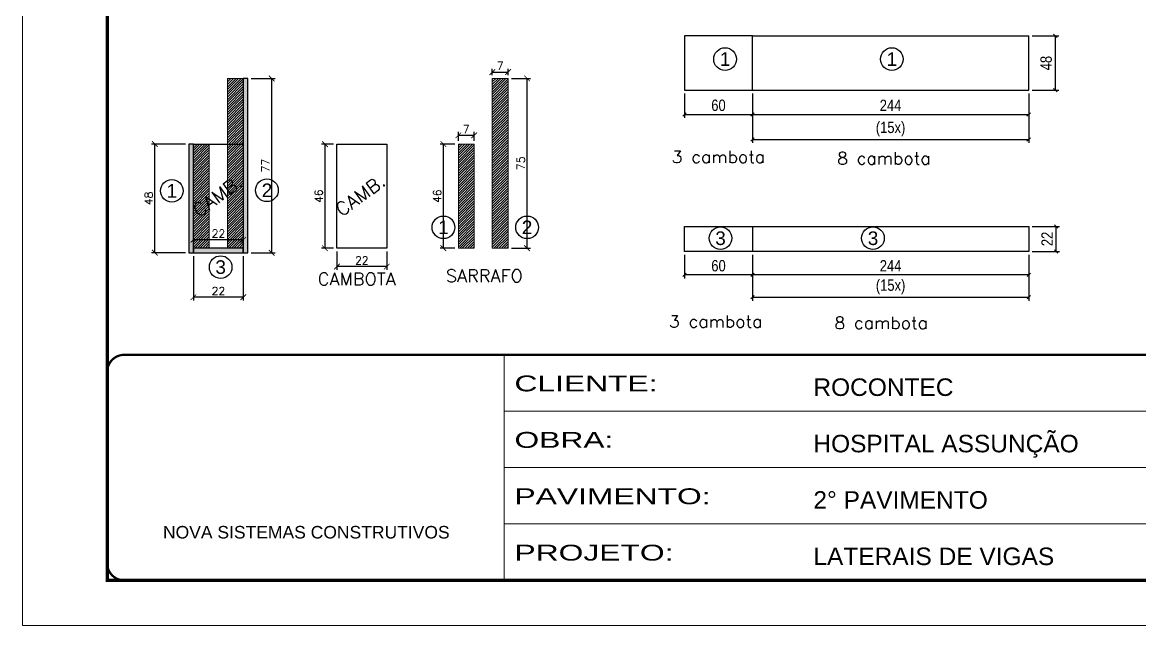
# Model space of a CAD drawing. Extents: x 137137 to 143418, y 10464 to 34486.
# Drawn here: x 140307 to 141294, y 23099 to 23632 of the extents above; entities that cross this region are included whole.
import ezdxf
from ezdxf.enums import TextEntityAlignment as Align

# ---------------------------------------------------------------- set-up
doc = ezdxf.new("R2010")
doc.units = 0
doc.linetypes.add('CONTINUO', pattern=[0])
doc.linetypes.add('DASHED', pattern=[0.75, 0.5, -0.25])
for name, color, linetype in [('COTA', 241, 'Continuous'), ('Painéis', 200, 'Continuous'), ('Romaneio', 10, 'Continuous')]:
    doc.layers.add(name, color=color, linetype=linetype)
for name, color, linetype, lineweight in [('Folhas', 255, 'Continuous', 9), ('Hachura', 251, 'Continuous', 9), ('Madeira', 126, 'Continuous', 18), ('SARRAFO DE PRESSAO', 251, 'DASHED', 9), ('Texto Seção', 7, 'Continuous', 15)]:
    doc.layers.add(name, color=color, linetype=linetype, lineweight=lineweight)
doc.styles.add('ARIAL', font='arial.ttf')
doc.styles.add('COTA TECNICA', font='techl___.ttf', dxfattribs={"height": 10})
doc.styles.add('REGUA-120', font='ROMANS.shx', dxfattribs={"height": 15})
doc.styles.add('Romans', font='romans.shx')
doc.styles.add('Tecnologia', font='')
doc.styles.get('Tecnologia').set_extended_font_data('Forgotten Futurist')
doc.dimstyles.new('Cota Seção (2x)', dxfattribs={"dimtxt": 7, "dimasz": 5, "dimexe": 3, "dimexo": 3, "dimgap": 2, "dimtad": 3, "dimdec": 1, "dimlfac": 0.5, "dimzin": 12, "dimdsep": 46, "dimtxsty": 'Romans', "dimblk": 'ARCHTICK', "dimcen": 0, "dimclrd": 4, "dimclre": 4, "dimclrt": 1, "dimadec": 1, "dimazin": 3, "dimtfac": 1, "dimtdec": 1, "dimtmove": 0, "dimatfit": 3, "dimldrblk": 'OBLIQUE', "dimfxl": 1, "dimtolj": 1, "dimtzin": 12, "dimarcsym": 0})
doc.dimstyles.new('PAINEL', dxfattribs={"dimtxt": 10, "dimasz": 3, "dimexe": 3, "dimexo": 3, "dimgap": 3, "dimtad": 1, "dimdec": 1, "dimzin": 12, "dimdsep": 46, "dimtxsty": 'COTA TECNICA', "dimblk1": 'OBLIQUE', "dimblk2": 'OBLIQUE', "dimsah": 1, "dimcen": 0.9, "dimclrd": 4, "dimclre": 4, "dimclrt": 240, "dimadec": 1, "dimazin": 3, "dimtfac": 1, "dimtdec": 1, "dimtmove": 0, "dimatfit": 3, "dimfxl": 1, "dimtolj": 1, "dimtzin": 12, "dimarcsym": 0})

# ---------------------------------------------------------------- blocks, each defined once
blk = doc.blocks.new('9999999999')
at = {"color": 30, "linetype": 'CONTINUO'}
for p, q in [((98564.56, 34230.21), (98564.56, 34429.45)), ((98564.56, 34379.64), (99583.98, 34379.64)), ((98564.56, 34329.83), (99487.98, 34329.83)), ((98564.56, 34280.02), (99487.98, 34280.02))]:
    blk.add_line(p, q, dxfattribs=at)
at = {"color": 30, "linetype": 'CONTINUO', "const_width": 2}
blk.add_lwpolyline([(99583.98, 34230.21), (99583.98, 34414.45, 0.414214), (99568.98, 34429.45), (98228.98, 34429.45, 0.414214), (98213.98, 34414.45), (98213.98, 34245.21, 0.414214), (98228.98, 34230.21), (99583.98, 34230.21)], format="xyb", dxfattribs=at)
at = {"layer": 'Folhas'}
blk.add_lwpolyline([(98138.98, 34190.21), (99623.98, 34190.21), (99623.98, 35240.21), (98138.98, 35240.21)], close=True, dxfattribs=at)
at = {"layer": 'Folhas', "color": 30, "const_width": 3}
blk.add_lwpolyline([(98213.98, 34230.21), (99583.98, 34230.21), (99583.98, 35200.21), (98213.98, 35200.21)], close=True, dxfattribs=at)
at = {"color": 7, "linetype": 'Continuous', "ltscale": 5, "style": 'ARIAL'}
for s, height, p in [('ROCONTEC', 15.483, (98837.68, 34393.13)), ('HOSPITAL ASSUNÇÃO', 15.4829, (98837.68, 34343.32)), ('2° PAVIMENTO', 15.4829, (98837.68, 34293.51)), ('NOVA SISTEMAS CONSTRUTIVOS', 11.0592, (98263.19, 34267.21)), ('LATERAIS DE VIGAS', 15.4829, (98837.68, 34243.7))]:
    blk.add_text(s, height=height, dxfattribs=at).set_placement(p)
at = {"layer": 'Folhas', "color": 7, "style": 'Tecnologia', "width": 1.5}
for s, p in [('CLIENTE:', (98573.65, 34397.17)), ('OBRA:', (98573.65, 34347.31)), ('PAVIMENTO:', (98573.65, 34297.5)), ('PROJETO:', (98573.65, 34247.69))]:
    blk.add_text(s, height=14, dxfattribs=at).set_placement(p)
blk = doc.blocks.new('_ArchTick')
at = {"color": 0, "linetype": 'ByBlock', "const_width": 0.15}
blk.add_lwpolyline([(-0.5, -0.5), (0.5, 0.5)], dxfattribs=at)
blk = doc.blocks.new('*D1352')
at = {"layer": 'COTA', "color": 4, "lineweight": -2, "transparency": 16777216}
for p, q in [((140458.44, 23435.01), (140458.44, 23442.48)), ((140502.44, 23439.48), (140458.44, 23439.48)), ((140502.44, 23435.01), (140502.44, 23442.48))]:
    blk.add_line(p, q, dxfattribs=at)
at = {"layer": 'Defpoints', "color": 0, "transparency": 16777216}
for p in [(140458.44, 23439.48), (140458.44, 23432.01), (140502.44, 23432.01)]:
    blk.add_point(p, dxfattribs=at)
at = {"layer": 'COTA', "color": 4, "lineweight": -2, "transparency": 16777216, "xscale": 5, "yscale": 5, "zscale": 5, "rotation": 180}
blk.add_blockref('_ArchTick', (140458.44, 23439.48), dxfattribs=at)
at = {"layer": 'COTA', "color": 4, "lineweight": -2, "transparency": 16777216, "xscale": 5, "yscale": 5, "zscale": 5}
blk.add_blockref('_ArchTick', (140502.44, 23439.48), dxfattribs=at)
at = {"layer": 'COTA', "color": 1, "transparency": 16777216, "insert": (140480.44, 23444.98), "char_height": 7, "attachment_point": 5, "style": 'Romans'}
blk.add_mtext('\\A1;22', dxfattribs=at)
blk = doc.blocks.new('_Oblique')
at = {"color": 0, "linetype": 'ByBlock', "lineweight": -2}
blk.add_line((-0.5, -0.5), (0.5, 0.5), dxfattribs=at)
blk = doc.blocks.new('*D1353')
at = {"layer": 'COTA', "color": 4, "lineweight": -2, "transparency": 16777216}
for p, q in [((140451.44, 23524.01), (140421.36, 23524.01)), ((140424.36, 23428.01), (140424.36, 23524.01)), ((140451.44, 23428.01), (140421.36, 23428.01))]:
    blk.add_line(p, q, dxfattribs=at)
at = {"layer": 'Defpoints', "color": 0, "transparency": 16777216}
for p in [(140424.36, 23524.01), (140454.44, 23524.01), (140454.44, 23428.01)]:
    blk.add_point(p, dxfattribs=at)
at = {"layer": 'COTA', "color": 4, "lineweight": -2, "transparency": 16777216, "xscale": 5, "yscale": 5, "zscale": 5}
for p, rotation in [((140424.36, 23524.01), 90), ((140424.36, 23428.01), 270)]:
    blk.add_blockref('_ArchTick', p, dxfattribs=dict(at, rotation=rotation))
at = {"layer": 'COTA', "color": 1, "transparency": 16777216, "insert": (140418.86, 23476.01), "char_height": 7, "attachment_point": 5, "rotation": 90, "style": 'Romans'}
blk.add_mtext('\\A1;48', dxfattribs=at)
blk = doc.blocks.new('*D1354')
at = {"layer": 'COTA', "color": 4, "lineweight": -2, "transparency": 16777216}
for p, q in [((140458.44, 23425.01), (140458.44, 23385.7)), ((140502.44, 23425.01), (140502.44, 23385.7)), ((140502.44, 23388.7), (140458.44, 23388.7))]:
    blk.add_line(p, q, dxfattribs=at)
at = {"layer": 'Defpoints', "color": 0, "transparency": 16777216}
for p in [(140458.44, 23428.01), (140502.44, 23428.01), (140458.44, 23388.7)]:
    blk.add_point(p, dxfattribs=at)
at = {"layer": 'COTA', "color": 4, "lineweight": -2, "transparency": 16777216, "xscale": 5, "yscale": 5, "zscale": 5, "rotation": 180}
blk.add_blockref('_ArchTick', (140458.44, 23388.7), dxfattribs=at)
at = {"layer": 'COTA', "color": 4, "lineweight": -2, "transparency": 16777216, "xscale": 5, "yscale": 5, "zscale": 5}
blk.add_blockref('_ArchTick', (140502.44, 23388.7), dxfattribs=at)
at = {"layer": 'COTA', "color": 1, "transparency": 16777216, "insert": (140480.44, 23394.2), "char_height": 7, "attachment_point": 5, "style": 'Romans'}
blk.add_mtext('\\A1;22', dxfattribs=at)
blk = doc.blocks.new('*D1355')
at = {"layer": 'COTA', "color": 4, "lineweight": -2, "transparency": 16777216}
for p, q in [((140509.44, 23582.01), (140530.48, 23582.01)), ((140527.48, 23582.01), (140527.48, 23428.01)), ((140509.44, 23428.01), (140530.48, 23428.01))]:
    blk.add_line(p, q, dxfattribs=at)
at = {"layer": 'Defpoints', "color": 0, "transparency": 16777216}
for p in [(140506.44, 23582.01), (140506.44, 23428.01), (140527.48, 23428.01)]:
    blk.add_point(p, dxfattribs=at)
at = {"layer": 'COTA', "color": 4, "lineweight": -2, "transparency": 16777216, "xscale": 5, "yscale": 5, "zscale": 5}
for p, rotation in [((140527.48, 23582.01), 90), ((140527.48, 23428.01), 270)]:
    blk.add_blockref('_ArchTick', p, dxfattribs=dict(at, rotation=rotation))
at = {"layer": 'COTA', "color": 1, "transparency": 16777216, "insert": (140521.98, 23505.01), "char_height": 7, "attachment_point": 5, "rotation": 90, "style": 'Romans'}
blk.add_mtext('\\A1;77', dxfattribs=at)
blk = doc.blocks.new('*D1356')
at = {"layer": 'COTA', "color": 4, "lineweight": -2, "transparency": 16777216}
for p, q in [((140582.17, 23524.01), (140571.57, 23524.01)), ((140574.57, 23524.01), (140574.57, 23432.01)), ((140582.17, 23432.01), (140571.57, 23432.01))]:
    blk.add_line(p, q, dxfattribs=at)
at = {"layer": 'Defpoints', "color": 0, "transparency": 16777216}
for p in [(140585.17, 23524.01), (140574.57, 23432.01), (140585.17, 23432.01)]:
    blk.add_point(p, dxfattribs=at)
at = {"layer": 'COTA', "color": 4, "lineweight": -2, "transparency": 16777216, "xscale": 5, "yscale": 5, "zscale": 5}
for p, rotation in [((140574.57, 23524.01), 90), ((140574.57, 23432.01), 270)]:
    blk.add_blockref('_ArchTick', p, dxfattribs=dict(at, rotation=rotation))
at = {"layer": 'COTA', "color": 1, "transparency": 16777216, "insert": (140569.07, 23478.01), "char_height": 7, "attachment_point": 5, "rotation": 90, "style": 'Romans'}
blk.add_mtext('\\A1;46', dxfattribs=at)
blk = doc.blocks.new('*D1357')
at = {"layer": 'COTA', "color": 4, "lineweight": -2, "transparency": 16777216}
for p, q in [((140585.17, 23429.01), (140585.17, 23412.78)), ((140629.17, 23429.01), (140629.17, 23412.78)), ((140629.17, 23415.78), (140585.17, 23415.78))]:
    blk.add_line(p, q, dxfattribs=at)
at = {"layer": 'Defpoints', "color": 0, "transparency": 16777216}
for p in [(140585.17, 23432.01), (140629.17, 23432.01), (140585.17, 23415.78)]:
    blk.add_point(p, dxfattribs=at)
at = {"layer": 'COTA', "color": 4, "lineweight": -2, "transparency": 16777216, "xscale": 5, "yscale": 5, "zscale": 5, "rotation": 180}
blk.add_blockref('_ArchTick', (140585.17, 23415.78), dxfattribs=at)
at = {"layer": 'COTA', "color": 4, "lineweight": -2, "transparency": 16777216, "xscale": 5, "yscale": 5, "zscale": 5}
blk.add_blockref('_ArchTick', (140629.17, 23415.78), dxfattribs=at)
at = {"layer": 'COTA', "color": 1, "transparency": 16777216, "insert": (140607.17, 23421.28), "char_height": 7, "attachment_point": 5, "style": 'Romans'}
blk.add_mtext('\\A1;22', dxfattribs=at)
blk = doc.blocks.new('*D1358')
at = {"layer": 'COTA', "color": 4, "lineweight": -2, "transparency": 16777216}
for p, q in [((140689.4, 23524.01), (140676.2, 23524.01)), ((140679.2, 23432.01), (140679.2, 23524.01)), ((140689.4, 23432.01), (140676.2, 23432.01))]:
    blk.add_line(p, q, dxfattribs=at)
at = {"layer": 'Defpoints', "color": 0, "transparency": 16777216}
for p in [(140679.2, 23524.01), (140692.4, 23524.01), (140692.4, 23432.01)]:
    blk.add_point(p, dxfattribs=at)
at = {"layer": 'COTA', "color": 4, "lineweight": -2, "transparency": 16777216, "xscale": 5, "yscale": 5, "zscale": 5}
for p, rotation in [((140679.2, 23524.01), 90), ((140679.2, 23432.01), 270)]:
    blk.add_blockref('_ArchTick', p, dxfattribs=dict(at, rotation=rotation))
at = {"layer": 'COTA', "color": 1, "transparency": 16777216, "insert": (140673.7, 23478.01), "char_height": 7, "attachment_point": 5, "rotation": 90, "style": 'Romans'}
blk.add_mtext('\\A1;46', dxfattribs=at)
blk = doc.blocks.new('*D1359')
at = {"layer": 'COTA', "color": 4, "lineweight": -2, "transparency": 16777216}
for p, q in [((140692.4, 23527.01), (140692.4, 23534.72)), ((140706.4, 23531.72), (140692.4, 23531.72)), ((140706.4, 23527.01), (140706.4, 23534.72))]:
    blk.add_line(p, q, dxfattribs=at)
at = {"layer": 'Defpoints', "color": 0, "transparency": 16777216}
for p in [(140692.4, 23531.72), (140692.4, 23524.01), (140706.4, 23524.01)]:
    blk.add_point(p, dxfattribs=at)
at = {"layer": 'COTA', "color": 4, "lineweight": -2, "transparency": 16777216, "xscale": 5, "yscale": 5, "zscale": 5, "rotation": 180}
blk.add_blockref('_ArchTick', (140692.4, 23531.72), dxfattribs=at)
at = {"layer": 'COTA', "color": 4, "lineweight": -2, "transparency": 16777216, "xscale": 5, "yscale": 5, "zscale": 5}
blk.add_blockref('_ArchTick', (140706.4, 23531.72), dxfattribs=at)
at = {"layer": 'COTA', "color": 1, "transparency": 16777216, "insert": (140699.4, 23537.22), "char_height": 7, "attachment_point": 5, "style": 'Romans'}
blk.add_mtext('\\A1;7', dxfattribs=at)
blk = doc.blocks.new('*D1360')
at = {"layer": 'COTA', "color": 4, "lineweight": -2, "transparency": 16777216}
for p, q in [((140739.4, 23582.01), (140756.09, 23582.01)), ((140753.09, 23432.01), (140753.09, 23582.01)), ((140739.4, 23432.01), (140756.09, 23432.01))]:
    blk.add_line(p, q, dxfattribs=at)
at = {"layer": 'Defpoints', "color": 0, "transparency": 16777216}
for p in [(140736.4, 23582.01), (140753.09, 23582.01), (140736.4, 23432.01)]:
    blk.add_point(p, dxfattribs=at)
at = {"layer": 'COTA', "color": 4, "lineweight": -2, "transparency": 16777216, "xscale": 5, "yscale": 5, "zscale": 5}
for p, rotation in [((140753.09, 23582.01), 90), ((140753.09, 23432.01), 270)]:
    blk.add_blockref('_ArchTick', p, dxfattribs=dict(at, rotation=rotation))
at = {"layer": 'COTA', "color": 1, "transparency": 16777216, "insert": (140747.59, 23507.01), "char_height": 7, "attachment_point": 5, "rotation": 90, "style": 'Romans'}
blk.add_mtext('\\A1;75', dxfattribs=at)
blk = doc.blocks.new('*D1361')
at = {"layer": 'COTA', "color": 4, "lineweight": -2, "transparency": 16777216}
for p, q in [((140722.4, 23585.01), (140722.4, 23590.61)), ((140722.4, 23587.61), (140736.4, 23587.61)), ((140736.4, 23585.01), (140736.4, 23590.61))]:
    blk.add_line(p, q, dxfattribs=at)
at = {"layer": 'Defpoints', "color": 0, "transparency": 16777216}
for p in [(140736.4, 23587.61), (140722.4, 23582.01), (140736.4, 23582.01)]:
    blk.add_point(p, dxfattribs=at)
at = {"layer": 'COTA', "color": 4, "lineweight": -2, "transparency": 16777216, "xscale": 5, "yscale": 5, "zscale": 5, "rotation": 180}
blk.add_blockref('_ArchTick', (140722.4, 23587.61), dxfattribs=at)
at = {"layer": 'COTA', "color": 4, "lineweight": -2, "transparency": 16777216, "xscale": 5, "yscale": 5, "zscale": 5}
blk.add_blockref('_ArchTick', (140736.4, 23587.61), dxfattribs=at)
at = {"layer": 'COTA', "color": 1, "transparency": 16777216, "insert": (140729.4, 23593.11), "char_height": 7, "attachment_point": 5, "style": 'Romans'}
blk.add_mtext('\\A1;7', dxfattribs=at)
blk = doc.blocks.new('*D1362')
at = {"layer": 'COTA', "color": 4, "lineweight": -2, "transparency": 16777216}
for p, q in [((140952.18, 23426.24), (140952.18, 23405.41)), ((141196.18, 23426.24), (141196.18, 23405.41)), ((141196.18, 23408.41), (140952.18, 23408.41))]:
    blk.add_line(p, q, dxfattribs=at)
at = {"layer": 'Defpoints', "color": 0, "transparency": 16777216}
for p in [(140952.18, 23429.24), (141196.18, 23429.24), (140952.18, 23408.41)]:
    blk.add_point(p, dxfattribs=at)
at = {"layer": 'COTA', "color": 4, "lineweight": -2, "transparency": 16777216, "xscale": 3, "yscale": 3, "zscale": 3, "rotation": 180}
blk.add_blockref('_Oblique', (140952.18, 23408.41), dxfattribs=at)
at = {"layer": 'COTA', "color": 4, "lineweight": -2, "transparency": 16777216, "xscale": 3, "yscale": 3, "zscale": 3}
blk.add_blockref('_Oblique', (141196.18, 23408.41), dxfattribs=at)
at = {"layer": 'COTA', "color": 240, "transparency": 16777216, "insert": (141074.18, 23416.48), "char_height": 10, "attachment_point": 5, "style": 'COTA TECNICA'}
blk.add_mtext('\\A1;244', dxfattribs=at)
blk = doc.blocks.new('*D1363')
at = {"layer": 'COTA', "color": 4, "lineweight": -2, "transparency": 16777216}
for p, q in [((140892.18, 23426.24), (140892.18, 23405.41)), ((140952.18, 23426.24), (140952.18, 23405.41)), ((140952.18, 23408.41), (140892.18, 23408.41))]:
    blk.add_line(p, q, dxfattribs=at)
at = {"layer": 'Defpoints', "color": 0, "transparency": 16777216}
for p in [(140892.18, 23429.24), (140952.18, 23429.24), (140892.18, 23408.41)]:
    blk.add_point(p, dxfattribs=at)
at = {"layer": 'COTA', "color": 4, "lineweight": -2, "transparency": 16777216, "xscale": 3, "yscale": 3, "zscale": 3, "rotation": 180}
blk.add_blockref('_Oblique', (140892.18, 23408.41), dxfattribs=at)
at = {"layer": 'COTA', "color": 4, "lineweight": -2, "transparency": 16777216, "xscale": 3, "yscale": 3, "zscale": 3}
blk.add_blockref('_Oblique', (140952.18, 23408.41), dxfattribs=at)
at = {"layer": 'COTA', "color": 240, "transparency": 16777216, "insert": (140922.18, 23416.51), "char_height": 10, "attachment_point": 5, "style": 'COTA TECNICA'}
blk.add_mtext('\\A1;60', dxfattribs=at)
blk = doc.blocks.new('*D1364')
at = {"layer": 'COTA', "color": 4, "lineweight": -2, "ltscale": 25, "transparency": 16777216}
for p, q in [((140892.15, 23568.55), (140892.15, 23547.13)), ((140952.15, 23568.55), (140952.15, 23547.13)), ((140892.15, 23550.13), (140952.15, 23550.13))]:
    blk.add_line(p, q, dxfattribs=at)
at = {"layer": 'Defpoints', "color": 0, "ltscale": 25, "transparency": 16777216}
for p in [(140892.15, 23571.55), (140952.15, 23571.55), (140952.15, 23550.13)]:
    blk.add_point(p, dxfattribs=at)
at = {"layer": 'COTA', "color": 4, "lineweight": -2, "ltscale": 25, "transparency": 16777216, "xscale": 3, "yscale": 3, "zscale": 3, "rotation": 180}
blk.add_blockref('_Oblique', (140892.15, 23550.13), dxfattribs=at)
at = {"layer": 'COTA', "color": 4, "lineweight": -2, "ltscale": 25, "transparency": 16777216, "xscale": 3, "yscale": 3, "zscale": 3}
blk.add_blockref('_Oblique', (140952.15, 23550.13), dxfattribs=at)
at = {"layer": 'COTA', "color": 240, "ltscale": 25, "transparency": 16777216, "insert": (140922.15, 23558.23), "char_height": 10, "attachment_point": 5, "style": 'COTA TECNICA'}
blk.add_mtext('\\A1;60', dxfattribs=at)
blk = doc.blocks.new('*D1365')
at = {"layer": 'COTA', "color": 4, "lineweight": -2, "ltscale": 25, "transparency": 16777216}
for p, q in [((141199.15, 23619.55), (141222.69, 23619.55)), ((141219.69, 23571.55), (141219.69, 23619.55)), ((141199.15, 23571.55), (141222.69, 23571.55))]:
    blk.add_line(p, q, dxfattribs=at)
at = {"layer": 'Defpoints', "color": 0, "ltscale": 25, "transparency": 16777216}
for p in [(141196.15, 23619.55), (141219.69, 23619.55), (141196.15, 23571.55)]:
    blk.add_point(p, dxfattribs=at)
at = {"layer": 'COTA', "color": 4, "lineweight": -2, "ltscale": 25, "transparency": 16777216, "xscale": 3, "yscale": 3, "zscale": 3}
for p, rotation in [((141219.69, 23619.55), 90), ((141219.69, 23571.55), 270)]:
    blk.add_blockref('_Oblique', p, dxfattribs=dict(at, rotation=rotation))
at = {"layer": 'COTA', "color": 240, "ltscale": 25, "transparency": 16777216, "insert": (141211.59, 23595.55), "char_height": 10, "attachment_point": 5, "rotation": 90, "style": 'COTA TECNICA'}
blk.add_mtext('\\A1;48', dxfattribs=at)
blk = doc.blocks.new('*D1366')
at = {"layer": 'COTA', "color": 4, "lineweight": -2, "ltscale": 25, "transparency": 16777216}
for p, q in [((140952.15, 23568.55), (140952.15, 23547.13)), ((141196.15, 23568.55), (141196.15, 23547.13)), ((140952.15, 23550.13), (141196.15, 23550.13))]:
    blk.add_line(p, q, dxfattribs=at)
at = {"layer": 'Defpoints', "color": 0, "ltscale": 25, "transparency": 16777216}
for p in [(140952.15, 23571.55), (141196.15, 23571.55), (141196.15, 23550.13)]:
    blk.add_point(p, dxfattribs=at)
at = {"layer": 'COTA', "color": 4, "lineweight": -2, "ltscale": 25, "transparency": 16777216, "xscale": 3, "yscale": 3, "zscale": 3, "rotation": 180}
blk.add_blockref('_Oblique', (140952.15, 23550.13), dxfattribs=at)
at = {"layer": 'COTA', "color": 4, "lineweight": -2, "ltscale": 25, "transparency": 16777216, "xscale": 3, "yscale": 3, "zscale": 3}
blk.add_blockref('_Oblique', (141196.15, 23550.13), dxfattribs=at)
at = {"layer": 'COTA', "color": 240, "ltscale": 25, "transparency": 16777216, "insert": (141074.15, 23558.2), "char_height": 10, "attachment_point": 5, "style": 'COTA TECNICA'}
blk.add_mtext('\\A1;244', dxfattribs=at)
blk = doc.blocks.new('*D1367')
at = {"layer": 'COTA', "color": 4, "lineweight": -2, "ltscale": 25, "transparency": 16777216}
for p, q in [((140952.15, 23568.55), (140952.15, 23525.04)), ((141196.15, 23568.55), (141196.15, 23525.04)), ((140952.15, 23528.04), (141196.15, 23528.04))]:
    blk.add_line(p, q, dxfattribs=at)
at = {"layer": 'Defpoints', "color": 0, "ltscale": 25, "transparency": 16777216}
for p in [(140952.15, 23571.55), (141196.15, 23571.55), (141196.15, 23528.04)]:
    blk.add_point(p, dxfattribs=at)
at = {"layer": 'COTA', "color": 4, "lineweight": -2, "ltscale": 25, "transparency": 16777216, "xscale": 3, "yscale": 3, "zscale": 3, "rotation": 180}
blk.add_blockref('_Oblique', (140952.15, 23528.04), dxfattribs=at)
at = {"layer": 'COTA', "color": 4, "lineweight": -2, "ltscale": 25, "transparency": 16777216, "xscale": 3, "yscale": 3, "zscale": 3}
blk.add_blockref('_Oblique', (141196.15, 23528.04), dxfattribs=at)
at = {"layer": 'COTA', "color": 240, "ltscale": 25, "transparency": 16777216, "insert": (141074.15, 23537.27), "char_height": 10, "attachment_point": 5, "style": 'COTA TECNICA'}
blk.add_mtext('\\A1;(15x)', dxfattribs=at)
blk = doc.blocks.new('*D1372')
at = {"layer": 'COTA', "color": 4, "lineweight": -2, "transparency": 16777216}
for p, q in [((141199.18, 23451.24), (141223.39, 23451.24)), ((141220.39, 23429.24), (141220.39, 23451.24)), ((141199.18, 23429.24), (141223.39, 23429.24))]:
    blk.add_line(p, q, dxfattribs=at)
at = {"layer": 'Defpoints', "color": 0, "transparency": 16777216}
for p in [(141196.18, 23451.24), (141220.39, 23451.24), (141196.18, 23429.24)]:
    blk.add_point(p, dxfattribs=at)
at = {"layer": 'COTA', "color": 4, "lineweight": -2, "transparency": 16777216, "xscale": 3, "yscale": 3, "zscale": 3}
for p, rotation in [((141220.39, 23451.24), 90), ((141220.39, 23429.24), 270)]:
    blk.add_blockref('_Oblique', p, dxfattribs=dict(at, rotation=rotation))
at = {"layer": 'COTA', "color": 240, "transparency": 16777216, "insert": (141212.39, 23440.24), "char_height": 10, "attachment_point": 5, "rotation": 90, "style": 'COTA TECNICA'}
blk.add_mtext('\\A1;22', dxfattribs=at)
blk = doc.blocks.new('*D1373')
at = {"layer": 'COTA', "color": 4, "lineweight": -2, "ltscale": 25, "transparency": 16777216}
for p, q in [((140952.18, 23426.24), (140952.18, 23385.68)), ((141196.18, 23426.24), (141196.18, 23385.68)), ((140952.18, 23388.68), (141196.18, 23388.68))]:
    blk.add_line(p, q, dxfattribs=at)
at = {"layer": 'Defpoints', "color": 0, "ltscale": 25, "transparency": 16777216}
for p in [(140952.18, 23429.24), (141196.18, 23429.24), (141196.18, 23388.68)]:
    blk.add_point(p, dxfattribs=at)
at = {"layer": 'COTA', "color": 4, "lineweight": -2, "ltscale": 25, "transparency": 16777216, "xscale": 3, "yscale": 3, "zscale": 3, "rotation": 180}
blk.add_blockref('_Oblique', (140952.18, 23388.68), dxfattribs=at)
at = {"layer": 'COTA', "color": 4, "lineweight": -2, "ltscale": 25, "transparency": 16777216, "xscale": 3, "yscale": 3, "zscale": 3}
blk.add_blockref('_Oblique', (141196.18, 23388.68), dxfattribs=at)
at = {"layer": 'COTA', "color": 240, "ltscale": 25, "transparency": 16777216, "insert": (141074.18, 23397.9), "char_height": 10, "attachment_point": 5, "style": 'COTA TECNICA'}
blk.add_mtext('\\A1;(15x)', dxfattribs=at)

msp = doc.modelspace()

# ---------------------------------------------------------------- hatches: boundary and pattern name
at = {"layer": 'Hachura'}
h = msp.add_hatch(dxfattribs=at)
h.set_pattern_fill('ANSI31', color=256, scale=0.5, angle=180, style=0)
h.set_pattern_definition([(225, (132336.0007, 575.3856), (1.12253202, -1.12253202), [])])
h.paths.add_polyline_path([(140502.44, 23582.01), (140488.44, 23582.01), (140488.44, 23432.01), (140502.44, 23432.01)])
h = msp.add_hatch(color=256, dxfattribs=at)
h.dxf.hatch_style = 1
h.paths.add_polyline_path([(140506.44, 23582.01), (140502.44, 23582.01), (140502.44, 23428.01), (140506.44, 23428.01)])
h = msp.add_hatch(dxfattribs=at)
h.set_pattern_fill('ANSI31', color=256, scale=0.5, angle=180, style=0)
h.set_pattern_definition([(225, (132569.9598, 575.3856), (1.12253202, -1.12253202), [])])
h.paths.add_polyline_path([(140736.4, 23582.01), (140722.4, 23582.01), (140722.4, 23432.01), (140736.4, 23432.01)])
h = msp.add_hatch(color=256, dxfattribs=at)
h.dxf.hatch_style = 1
h.paths.add_polyline_path([(140458.44, 23524.01), (140454.44, 23524.01), (140454.44, 23428.01), (140458.44, 23428.01)])
h = msp.add_hatch(dxfattribs=at)
h.set_pattern_fill('ANSI31', color=256, scale=0.5, angle=180, style=0)
h.set_pattern_definition([(225, (132306.0007, 575.3856), (1.12253202, -1.12253202), [])])
h.paths.add_polyline_path([(140472.44, 23524.01), (140458.44, 23524.01), (140458.44, 23432.01), (140472.44, 23432.01)])
h = msp.add_hatch(dxfattribs=at)
h.set_pattern_fill('ANSI31', color=256, scale=0.5, angle=180, style=0)
h.set_pattern_definition([(225, (132539.9598, 575.3856), (1.12253202, -1.12253202), [])])
h.paths.add_polyline_path([(140706.4, 23524.01), (140692.4, 23524.01), (140692.4, 23432.01), (140706.4, 23432.01)])
h = msp.add_hatch(color=256, dxfattribs=at)
h.dxf.hatch_style = 1
h.paths.add_polyline_path([(140502.44, 23428.01), (140502.44, 23432.01), (140458.44, 23432.01), (140458.44, 23428.01)])

# ---------------------------------------------------------------- linework, layer by layer
at = {"color": 1, "ltscale": 25}
for centre in [(140679.2, 23450.47), (140753.09, 23450.47)]:
    msp.add_circle(centre, 10, dxfattribs=at)
at = {"layer": 'Madeira'}
for points in [[(140502.44, 23582.01), (140488.44, 23582.01), (140488.44, 23432.01), (140502.44, 23432.01)], [(140736.4, 23582.01), (140722.4, 23582.01), (140722.4, 23432.01), (140736.4, 23432.01)], [(140472.44, 23524.01), (140458.44, 23524.01), (140458.44, 23432.01), (140472.44, 23432.01)], [(140706.4, 23524.01), (140692.4, 23524.01), (140692.4, 23432.01), (140706.4, 23432.01)]]:
    msp.add_lwpolyline(points, close=True, dxfattribs=at)
at = {"layer": 'Painéis', "ltscale": 25}
for p, q in [((140952.15, 23619.55), (141196.15, 23619.55)), ((141196.15, 23571.55), (141196.15, 23619.55)), ((140952.15, 23571.55), (141196.15, 23571.55))]:
    msp.add_line(p, q, dxfattribs=at)
at = {"layer": 'Painéis'}
for p, q in [((140892.18, 23429.24), (140892.18, 23451.24)), ((140892.18, 23451.24), (141196.18, 23451.24)), ((140952.18, 23451.24), (140952.18, 23429.24)), ((141196.18, 23451.24), (141196.18, 23429.24)), ((141196.18, 23429.24), (140892.18, 23429.24))]:
    msp.add_line(p, q, dxfattribs=at)
at = {"layer": 'Painéis', "ltscale": 25}
for points in [[(140892.15, 23571.55), (140952.15, 23571.55), (140952.15, 23619.55), (140892.15, 23619.55)], [(140458.44, 23524.01), (140502.44, 23524.01), (140502.44, 23432.01), (140458.44, 23432.01)], [(140585.17, 23524.01), (140629.17, 23524.01), (140629.17, 23432.01), (140585.17, 23432.01)]]:
    msp.add_lwpolyline(points, close=True, dxfattribs=at)
at = {"layer": 'Painéis'}
for points in [[(140506.44, 23582.01), (140502.44, 23582.01), (140502.44, 23428.01), (140506.44, 23428.01)], [(140458.44, 23524.01), (140454.44, 23524.01), (140454.44, 23428.01), (140458.44, 23428.01)], [(140502.44, 23428.01), (140502.44, 23432.01), (140458.44, 23432.01), (140458.44, 23428.01)]]:
    msp.add_lwpolyline(points, close=True, dxfattribs=at)
at = {"layer": 'Romaneio', "color": 1, "ltscale": 25}
for centre in [(140927.95, 23599.1), (141075.32, 23599.1)]:
    msp.add_circle(centre, 10, dxfattribs=at)
at = {"layer": 'Romaneio', "color": 1}
for centre in [(140439.38, 23482.68), (140523.37, 23483.2), (140923.89, 23440.84), (141058.61, 23440.84), (140482.45, 23415.35)]:
    msp.add_circle(centre, 10, dxfattribs=at)

# ---------------------------------------------------------------- block references
at = {"layer": 'SARRAFO DE PRESSAO', "color": 6, "linetype": 'ByBlock'}
msp.add_blockref('9999999999', (42168.31, -11091.6), dxfattribs=at)

# ---------------------------------------------------------------- texts
at = {"color": 255, "ltscale": 25, "style": 'ARIAL'}
for s, p in [('1', (140679.2, 23450.47)), ('2', (140753.09, 23450.47))]:
    msp.add_text(s, height=12, dxfattribs=at).set_placement(p, align=Align.MIDDLE_CENTER)
at = {"layer": 'Romaneio', "color": 255, "ltscale": 25, "style": 'ARIAL'}
for p in [(140927.95, 23599.1), (141075.32, 23599.1)]:
    msp.add_text('1', height=12, dxfattribs=at).set_placement(p, align=Align.MIDDLE_CENTER)
at = {"layer": 'Romaneio', "color": 255, "style": 'ARIAL'}
for s, p in [('1', (140439.38, 23482.68)), ('2', (140523.37, 23483.2)), ('3', (140923.95, 23440.84)), ('3', (141058.67, 23440.84)), ('3', (140482.45, 23415.35))]:
    msp.add_text(s, height=12, dxfattribs=at).set_placement(p, align=Align.MIDDLE_CENTER)
at = {"layer": 'Texto Seção', "style": 'REGUA-120', "width": 1.05}
for s, height, p in [('3 cambota', 10.666, (140880.81, 23507.35)), ('8 cambota', 10.666, (141026.95, 23506.12)), ('CAMBOTA', 10.934, (140568.22, 23399.41)), ('SARRAFO', 10.934, (140681.44, 23402.15)), ('3 cambota', 10.666, (140878.42, 23361.96)), ('8 cambota', 10.666, (141024.56, 23360.73))]:
    msp.add_text(s, height=height, dxfattribs=at).set_placement(p)
for p in [(140463.17, 23458.91), (140589.35, 23459.5)]:
    msp.add_text('CAMB.', height=11.651, rotation=36.12614, dxfattribs=at).set_placement(p)

# ---------------------------------------------------------------- dimensions: what is measured, and where the dimension line sits
at = {"layer": 'COTA', "ltscale": 25}
dim = msp.add_linear_dim(base=(141219.69, 23619.55), p1=(141196.15, 23571.55), p2=(141196.15, 23619.55), angle=90, dimstyle='PAINEL', dxfattribs=at)
dim.commit()
dim.dimension.update_dxf_attribs({"geometry": '*D1365', "text_midpoint": (141211.59, 23595.55)})
at = {"layer": 'COTA'}
for base, p1, p2, picture, middle in [((140736.4, 23587.61), (140722.4, 23582.01), (140736.4, 23582.01), '*D1361', (140729.4, 23593.11)), ((140692.4, 23531.72), (140706.4, 23524.01), (140692.4, 23524.01), '*D1359', (140699.4, 23537.22)), ((140458.44, 23439.48), (140502.44, 23432.01), (140458.44, 23432.01), '*D1352', (140480.44, 23444.98)), ((140585.17, 23415.78), (140629.17, 23432.01), (140585.17, 23432.01), '*D1357', (140607.17, 23421.28)), ((140458.44, 23388.7), (140502.44, 23428.01), (140458.44, 23428.01), '*D1354', (140480.44, 23394.2))]:
    dim = msp.add_linear_dim(base=base, p1=p1, p2=p2, dimstyle='Cota Seção (2x)', dxfattribs=at)
    dim.commit()
    dim.dimension.update_dxf_attribs({"geometry": picture, "text_midpoint": middle})
for base, p1, p2, angle, dimstyle, picture, middle in [((140527.48, 23428.01), (140506.44, 23582.01), (140506.44, 23428.01), 90, 'Cota Seção (2x)', '*D1355', (140521.98, 23505.01)), ((140753.09, 23582.01), (140736.4, 23432.01), (140736.4, 23582.01), 90, 'Cota Seção (2x)', '*D1360', (140747.59, 23507.01)), ((140424.36, 23524.01), (140454.44, 23428.01), (140454.44, 23524.01), 90, 'Cota Seção (2x)', '*D1353', (140418.86, 23476.01)), ((140574.57, 23432.01), (140585.17, 23524.01), (140585.17, 23432.01), 90, 'Cota Seção (2x)', '*D1356', (140569.07, 23478.01)), ((140679.2, 23524.01), (140692.4, 23432.01), (140692.4, 23524.01), 90, 'Cota Seção (2x)', '*D1358', (140673.7, 23478.01)), ((141220.39, 23451.24), (141196.18, 23429.24), (141196.18, 23451.24), 90, 'PAINEL', '*D1372', (141212.39, 23440.24)), ((140952.18, 23408.41), (141196.18, 23429.24), (140952.18, 23429.24), 180, 'PAINEL', '*D1362', (141074.18, 23416.48))]:
    dim = msp.add_linear_dim(base=base, p1=p1, p2=p2, angle=angle, dimstyle=dimstyle, dxfattribs=at)
    dim.commit()
    dim.dimension.update_dxf_attribs({"geometry": picture, "text_midpoint": middle})
at = {"layer": 'COTA', "ltscale": 25}
for base, p1, p2, picture, middle in [((140952.15, 23550.13), (140892.15, 23571.55), (140952.15, 23571.55), '*D1364', (140922.15, 23558.23)), ((141196.15, 23550.13), (140952.15, 23571.55), (141196.15, 23571.55), '*D1366', (141074.15, 23558.2))]:
    dim = msp.add_linear_dim(base=base, p1=p1, p2=p2, dimstyle='PAINEL', dxfattribs=at)
    dim.commit()
    dim.dimension.update_dxf_attribs({"geometry": picture, "text_midpoint": middle})
for base, p1, p2, picture, middle in [((141196.15, 23528.04), (140952.15, 23571.55), (141196.15, 23571.55), '*D1367', (141074.15, 23537.27)), ((141196.18, 23388.68), (140952.18, 23429.24), (141196.18, 23429.24), '*D1373', (141074.18, 23397.9))]:
    dim = msp.add_linear_dim(base=base, p1=p1, p2=p2, text='(15x)', dimstyle='PAINEL', dxfattribs=at)
    dim.commit()
    dim.dimension.update_dxf_attribs({"geometry": picture, "text_midpoint": middle})
at = {"layer": 'COTA'}
dim = msp.add_linear_dim(base=(140892.18, 23408.41), p1=(140952.18, 23429.24), p2=(140892.18, 23429.24), angle=180, dimstyle='PAINEL', override={"dimtmove": 1}, dxfattribs=at)
dim.commit()
dim.dimension.update_dxf_attribs({"geometry": '*D1363', "text_midpoint": (140922.18, 23416.51)})

doc.saveas('drawing.dxf')
